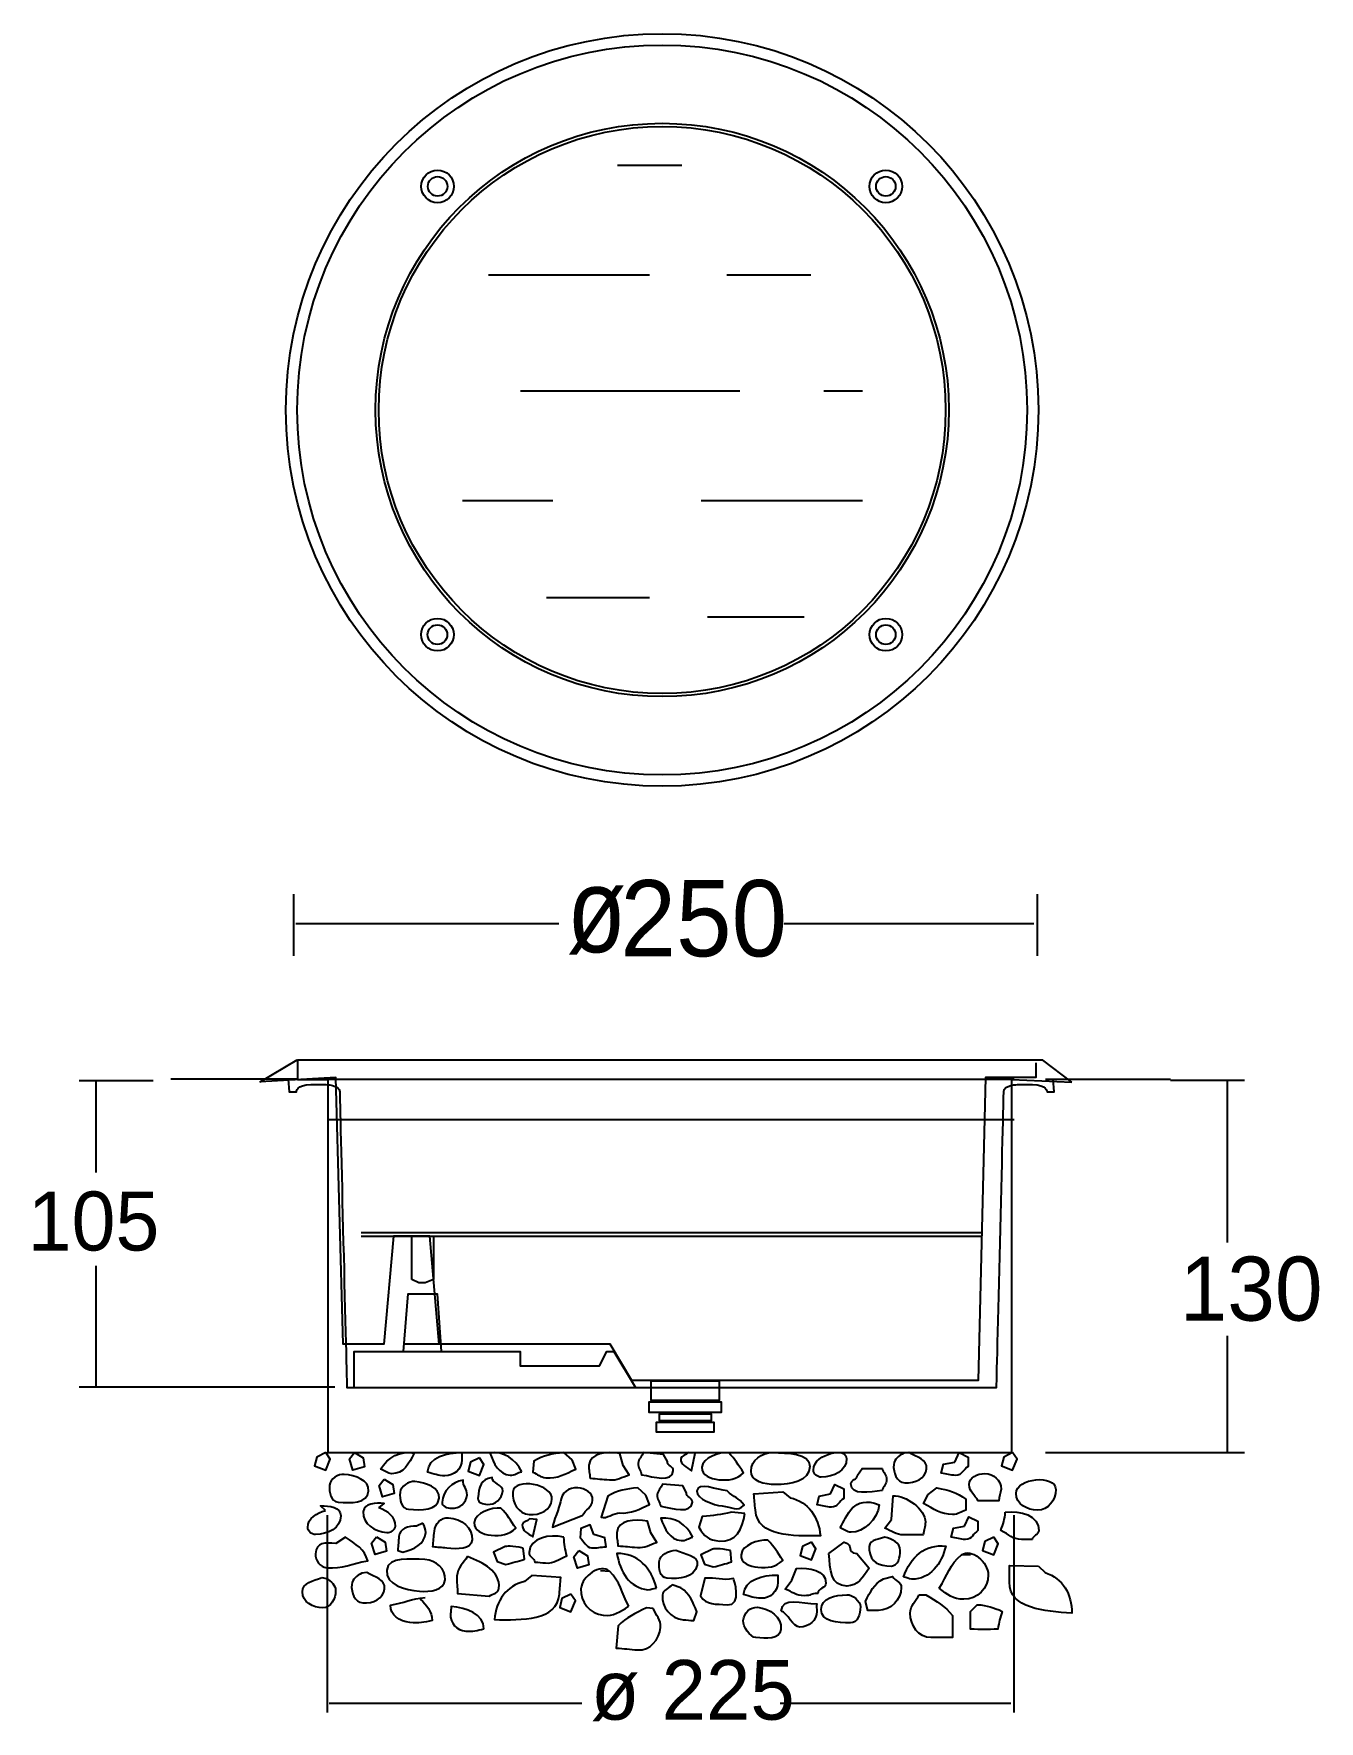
# Model space of a CAD drawing. Extents: x 32 to 186, y 79 to 281.
import ezdxf

# ---------------------------------------------------------------- set-up
doc = ezdxf.new("R2010")
doc.units = 0
doc.layers.add('LIVELLO_1', color=160, linetype='Continuous')
doc.styles.add('STD', font='txt')

# ---------------------------------------------------------------- blocks, each defined once
blk = doc.blocks.new('AI9-BLK2')
at = {"layer": 'LIVELLO_1', "color": 7}
for p, q in [((33.87, -0.44), (32.8, -0.44)), ((-10.36, -2.29), (-9.3, -2.38))]:
    blk.add_line(p, q, dxfattribs=at)
for points in [[(-43.22, 11.79), (-44.28, 11.26), (-44.55, 10.2), (-43.22, 9.67), (-42.68, 11)], [(-39.77, 11.79), (-38.75, 11.17), (-38.58, 10.09), (-39.96, 9.68), (-40.37, 11.04)], [(-24.83, 11.17), (-25.9, 10.63), (-26.17, 9.57), (-24.83, 9.04), (-24.3, 10.37)], [(38.91, 11.79), (37.84, 11.26), (37.57, 10.2), (38.91, 9.67), (39.44, 11)], [(-36.22, 8.61), (-35.21, 7.99), (-35.04, 6.91), (-36.41, 6.5), (-36.83, 7.86)], [(-37.13, 1.72), (-36.11, 1.1), (-35.94, 0.02), (-37.32, -0.4), (-37.73, 0.97)], [(-12.95, 0.07), (-11.93, -0.55), (-11.76, -1.63), (-13.13, -2.04), (-13.55, -0.68)], [(14.85, 1.09), (13.78, 0.56), (13.52, -0.51), (14.85, -1.04), (15.38, 0.29)], [(36.65, 1.69), (35.58, 1.16), (35.31, 0.09), (36.65, -0.44), (37.18, 0.89)], [(-13.9, -5.13), (-14.97, -5.66), (-15.24, -6.72), (-13.9, -7.25), (-13.37, -5.92)]]:
    blk.add_lwpolyline(points, close=True, dxfattribs=at)
for points, knots in [([(17.24, 11.71), (16.19, 11.4), (15.1, 10.82), (15.1, 9.7), (15.1, 9.23), (15.57, 8.85), (16.03, 8.85), (17.51, 8.85), (19.06, 9.62), (19.06, 11.09), (19.06, 12.13), (17.24, 11.71), (17.24, 11.71)], [0, 0, 0, 0, 1, 1, 1, 2, 2, 2, 3, 3, 3, 4, 4, 4, 4]), ([(-36.65, 9.79), (-36.18, 9.66), (-35.85, 9.26), (-35.31, 9.26), (-33.91, 9.26), (-33.25, 10.46), (-32.64, 11.72), (-34.31, 12.05), (-35.78, 11.25), (-36.65, 9.79)], [0, 0, 0, 0, 1, 1, 1, 2, 2, 2, 3, 3, 3, 3]), ([(-31.05, 9.47), (-30.28, 9.24), (-29.77, 9.01), (-28.96, 9.01), (-27.87, 9.01), (-26.94, 9.82), (-26.94, 10.9), (-26.94, 11.25), (-26.98, 11.45), (-26.94, 11.79), (-28.76, 11.79), (-30.9, 11.29), (-31.05, 9.47)], [0, 0, 0, 0, 1, 1, 1, 2, 2, 2, 3, 3, 3, 4, 4, 4, 4]), ([(-19.78, 9.5), (-20.26, 9.41), (-20.62, 9.04), (-21.16, 9.09), (-22.55, 9.21), (-23.11, 10.46), (-23.6, 11.77), (-21.91, 11.95), (-20.52, 11.03), (-19.78, 9.5)], [0, 0, 0, 0, 1, 1, 1, 2, 2, 2, 3, 3, 3, 3]), ([(-13.76, 10.91), (-13.76, 10.91), (-13.33, 9.8), (-13.33, 9.8), (-14.58, 9.24), (-15.5, 8.66), (-16.9, 8.78), (-17.56, 8.84), (-17.87, 9.2), (-18.45, 9.45), (-18.45, 9.45), (-18.33, 10.77), (-18.33, 10.77), (-17.2, 11.47), (-16.11, 11.64), (-14.76, 11.79), (-14.76, 11.79), (-13.76, 10.91), (-13.76, 10.91)], [0, 0, 0, 0, 1, 1, 1, 2, 2, 2, 3, 3, 3, 4, 4, 4, 5, 5, 5, 6, 6, 6, 6]), ([(-7.66, 10.25), (-7.66, 10.25), (-6.95, 9.12), (-6.95, 9.12), (-7.85, 8.87), (-8.35, 8.45), (-9.28, 8.53), (-10.21, 8.61), (-10.68, 8.65), (-11.61, 8.73), (-11.62, 9.33), (-11.8, 9.68), (-11.74, 10.28), (-11.61, 11.8), (-9.59, 11.95), (-8.07, 11.69), (-8.07, 11.69), (-7.66, 10.25), (-7.66, 10.25)], [0, 0, 0, 0, 1, 1, 1, 2, 2, 2, 3, 3, 3, 4, 4, 4, 5, 5, 5, 6, 6, 6, 6]), ([(-2.36, 10.74), (-2.41, 10.22), (-1.61, 10.14), (-1.66, 9.62), (-1.79, 8.16), (-4, 8.89), (-5.45, 9.15), (-5.54, 9.62), (-5.91, 9.99), (-5.86, 10.52), (-5.82, 11.04), (-5.39, 11.34), (-5.22, 11.79), (-5.22, 11.79), (-2.82, 11.58), (-2.82, 11.58), (-2.82, 11.58), (-2.36, 10.74), (-2.36, 10.74)], [0, 0, 0, 0, 1, 1, 1, 2, 2, 2, 3, 3, 3, 4, 4, 4, 5, 5, 5, 6, 6, 6, 6]), ([(0.1, 11.79), (0.1, 11.79), (0.96, 11.72), (0.96, 11.72), (0.96, 11.72), (0.51, 9.62), (0.51, 9.62), (-0.05, 10.07), (-0.83, 10.34), (-0.77, 11.07), (-0.74, 11.46), (-0.06, 11.47), (0.1, 11.79)], [0, 0, 0, 0, 1, 1, 1, 2, 2, 2, 3, 3, 3, 4, 4, 4, 4]), ([(4.96, 11.78), (5.75, 10.98), (6.12, 10.32), (6.74, 9.38), (5.89, 8.56), (4.98, 8.45), (3.78, 8.55), (2.81, 8.64), (1.68, 9.08), (1.77, 10.04), (1.87, 11.2), (3.8, 11.88), (4.96, 11.78)], [0, 0, 0, 0, 1, 1, 1, 2, 2, 2, 3, 3, 3, 4, 4, 4, 4]), ([(10.23, 11.79), (8.91, 11.79), (7.63, 10.9), (7.63, 9.59), (7.63, 8.32), (9.26, 7.97), (10.54, 7.97), (12.33, 7.97), (14.66, 8.35), (14.66, 10.13), (14.66, 11.83), (11.94, 11.68), (10.23, 11.79)], [0, 0, 0, 0, 1, 1, 1, 2, 2, 2, 3, 3, 3, 4, 4, 4, 4]), ([(26.49, 11.79), (27.46, 11.24), (28.72, 10.98), (28.62, 9.86), (28.52, 8.67), (27.22, 8.08), (26.02, 8.19), (25.05, 8.27), (24.61, 9.4), (24.69, 10.36), (24.75, 11.05), (25.32, 11.39), (25.9, 11.73), (25.9, 11.73), (26.49, 11.79), (26.49, 11.79)], [0, 0, 0, 0, 1, 1, 1, 2, 2, 2, 3, 3, 3, 4, 4, 4, 5, 5, 5, 5]), ([(31.98, 10.66), (31.98, 10.66), (30.64, 10.4), (30.64, 10.4), (30.64, 10.4), (30.38, 9.34), (30.38, 9.34), (31.05, 9.27), (31.45, 9.07), (32.11, 9.07), (32.85, 9.07), (33.05, 9.8), (33.58, 10.13), (33.58, 10.13), (33.58, 11.26), (33.58, 11.26), (33.58, 11.26), (32.51, 11.79), (32.51, 11.79), (32.51, 11.79), (31.98, 10.66), (31.98, 10.66)], [0, 0, 0, 0, 1, 1, 1, 2, 2, 2, 3, 3, 3, 4, 4, 4, 5, 5, 5, 6, 6, 6, 7, 7, 7, 7]), ([(-41.01, 9.19), (-39.65, 9.03), (-37.98, 8.53), (-38.1, 7.19), (-38.23, 5.69), (-40.22, 5.74), (-41.73, 5.88), (-42.61, 5.95), (-42.83, 7.02), (-42.76, 7.9), (-42.69, 8.59), (-41.7, 9.28), (-41.01, 9.19)], [0, 0, 0, 0, 1, 1, 1, 2, 2, 2, 3, 3, 3, 4, 4, 4, 4]), ([(-32.58, 8.32), (-31.23, 8.17), (-29.56, 7.68), (-29.67, 6.33), (-29.81, 4.83), (-31.79, 4.88), (-33.3, 5.01), (-34.19, 5.09), (-34.41, 6.16), (-34.33, 7.04), (-34.27, 7.74), (-33.27, 8.43), (-32.58, 8.32)], [0, 0, 0, 0, 1, 1, 1, 2, 2, 2, 3, 3, 3, 4, 4, 4, 4]), ([(-26.32, 6.75), (-26.41, 5.79), (-27.21, 5.04), (-28.18, 5.13), (-28.68, 5.17), (-29.33, 5.35), (-29.29, 5.85), (-29.16, 7.27), (-28.18, 8.23), (-26.79, 8.5), (-26.85, 7.81), (-26.26, 7.45), (-26.32, 6.75)], [0, 0, 0, 0, 1, 1, 1, 2, 2, 2, 3, 3, 3, 4, 4, 4, 4]), ([(-22.05, 7.22), (-22.14, 6.26), (-22.94, 5.52), (-23.91, 5.6), (-24.41, 5.64), (-25.06, 5.82), (-25.01, 6.32), (-24.89, 7.74), (-24.72, 8.57), (-23.33, 8.83), (-23.39, 8.14), (-21.99, 7.91), (-22.05, 7.22)], [0, 0, 0, 0, 1, 1, 1, 2, 2, 2, 3, 3, 3, 4, 4, 4, 4]), ([(-16.17, 6.17), (-16.28, 4.9), (-17.62, 4.28), (-18.89, 4.39), (-20.17, 4.51), (-20.96, 5.77), (-20.84, 7.05), (-20.68, 8.89), (-16, 8.02), (-16.17, 6.17)], [0, 0, 0, 0, 1, 1, 1, 2, 2, 2, 3, 3, 3, 3]), ([(4.77, 7.21), (5.56, 6.4), (6.19, 6.44), (6.81, 5.49), (5.96, 4.67), (5.37, 5.31), (4.17, 5.41), (3.2, 5.5), (1.07, 6.25), (1.16, 7.21), (1.26, 8.36), (3.61, 7.31), (4.77, 7.21)], [0, 0, 0, 0, 1, 1, 1, 2, 2, 2, 3, 3, 3, 4, 4, 4, 4]), ([(20.37, 9.1), (20.37, 8.57), (19.57, 8.57), (19.57, 8.04), (19.57, 6.58), (21.84, 7.11), (23.31, 7.25), (23.44, 7.71), (23.84, 8.04), (23.84, 8.57), (23.84, 9.1), (23.44, 9.44), (23.31, 9.9), (23.31, 9.9), (20.91, 9.9), (20.91, 9.9), (20.91, 9.9), (20.37, 9.1), (20.37, 9.1)], [0, 0, 0, 0, 1, 1, 1, 2, 2, 2, 3, 3, 3, 4, 4, 4, 5, 5, 5, 6, 6, 6, 6]), ([(33.71, 7.96), (33.71, 7.09), (34.38, 6.76), (34.78, 6.03), (34.78, 6.03), (37.25, 6.03), (37.25, 6.03), (37.25, 6.56), (37.52, 6.9), (37.52, 7.43), (37.52, 8.49), (36.65, 9.28), (35.58, 9.28), (34.71, 9.28), (33.71, 8.82), (33.71, 7.96)], [0, 0, 0, 0, 1, 1, 1, 2, 2, 2, 3, 3, 3, 4, 4, 4, 5, 5, 5, 5]), ([(39.32, 6.92), (39.32, 5.64), (40.61, 4.91), (41.89, 4.91), (43.17, 4.91), (44.06, 6.1), (44.06, 7.38), (44.06, 9.23), (39.32, 8.77), (39.32, 6.92)], [0, 0, 0, 0, 1, 1, 1, 2, 2, 2, 3, 3, 3, 3]), ([(-11.32, 6.1), (-11.4, 5.24), (-12.09, 4.97), (-12.56, 4.27), (-12.56, 4.27), (-16.12, 2.87), (-16.12, 2.87), (-16.08, 3.39), (-15.21, 5.37), (-15.16, 5.9), (-15.06, 6.96), (-14.13, 7.68), (-13.07, 7.58), (-12.2, 7.51), (-11.25, 6.96), (-11.32, 6.1)], [0, 0, 0, 0, 1, 1, 1, 2, 2, 2, 3, 3, 3, 4, 4, 4, 5, 5, 5, 5]), ([(-4.93, 6.71), (-4.93, 6.71), (-4.49, 5.6), (-4.49, 5.6), (-5.74, 5.04), (-6.66, 4.46), (-8.06, 4.58), (-8.73, 4.64), (-9.69, 3.81), (-10.27, 4.07), (-10.27, 4.07), (-9.49, 6.57), (-9.49, 6.57), (-8.36, 7.27), (-7.27, 7.44), (-5.92, 7.59), (-5.92, 7.59), (-4.93, 6.71), (-4.93, 6.71)], [0, 0, 0, 0, 1, 1, 1, 2, 2, 2, 3, 3, 3, 4, 4, 4, 5, 5, 5, 6, 6, 6, 6]), ([(-0.08, 6.98), (-0.13, 6.45), (0.67, 6.38), (0.62, 5.85), (0.49, 4.4), (-1.72, 5.12), (-3.17, 5.38), (-3.26, 5.86), (-3.63, 6.22), (-3.58, 6.75), (-3.54, 7.28), (-3.11, 7.58), (-2.94, 8.03), (-2.94, 8.03), (-0.54, 7.82), (-0.54, 7.82), (-0.54, 7.82), (-0.08, 6.98), (-0.08, 6.98)], [0, 0, 0, 0, 1, 1, 1, 2, 2, 2, 3, 3, 3, 4, 4, 4, 5, 5, 5, 6, 6, 6, 6]), ([(11.44, 7.11), (11.44, 7.11), (7.98, 6.88), (7.98, 6.88), (8.05, 6.09), (8.08, 5.69), (8.15, 4.9), (8.44, 1.65), (12.64, 1.82), (15.92, 1.84), (15.73, 4.09), (14.49, 5.91), (12.31, 6.39), (12.31, 6.39), (11.44, 7.11), (11.44, 7.11)], [0, 0, 0, 0, 1, 1, 1, 2, 2, 2, 3, 3, 3, 4, 4, 4, 5, 5, 5, 5]), ([(17.12, 6.85), (17.12, 6.85), (15.79, 6.59), (15.79, 6.59), (15.79, 6.59), (15.52, 5.53), (15.52, 5.53), (16.19, 5.46), (16.59, 5.26), (17.26, 5.26), (17.99, 5.26), (18.19, 5.99), (18.72, 6.32), (18.72, 6.32), (18.72, 7.45), (18.72, 7.45), (18.72, 7.45), (17.66, 7.98), (17.66, 7.98), (17.66, 7.98), (17.12, 6.85), (17.12, 6.85)], [0, 0, 0, 0, 1, 1, 1, 2, 2, 2, 3, 3, 3, 4, 4, 4, 5, 5, 5, 6, 6, 6, 7, 7, 7, 7]), ([(18.27, 2.79), (18.74, 2.66), (19.07, 2.26), (19.61, 2.26), (21.01, 2.26), (22.81, 3.76), (22.96, 5.56), (19.82, 6.76), (19.14, 4.25), (18.27, 2.79)], [0, 0, 0, 0, 1, 1, 1, 2, 2, 2, 3, 3, 3, 3]), ([(24.41, 3.81), (24.41, 3.81), (23.61, 2.75), (23.61, 2.75), (24.48, 2.42), (24.95, 1.95), (25.88, 1.95), (25.88, 1.95), (28.22, 1.95), (28.22, 1.95), (28.28, 2.55), (28.48, 2.88), (28.48, 3.48), (28.48, 5), (26.15, 6.74), (24.61, 6.61), (24.61, 6.61), (24.41, 3.81), (24.41, 3.81)], [0, 0, 0, 0, 1, 1, 1, 2, 2, 2, 3, 3, 3, 4, 4, 4, 5, 5, 5, 6, 6, 6, 6]), ([(28.8, 6.77), (28.8, 6.77), (28.26, 5.71), (28.26, 5.71), (29.46, 5.05), (30.33, 4.39), (31.73, 4.39), (32.4, 4.39), (32.73, 4.72), (33.33, 4.92), (33.33, 4.92), (33.33, 6.24), (33.33, 6.24), (32.27, 7.04), (31.2, 7.31), (29.86, 7.57), (29.86, 7.57), (28.8, 6.77), (28.8, 6.77)], [0, 0, 0, 0, 1, 1, 1, 2, 2, 2, 3, 3, 3, 4, 4, 4, 5, 5, 5, 6, 6, 6, 6]), ([(-43.24, 4.86), (-44.28, 4.55), (-45.37, 3.97), (-45.37, 2.85), (-45.37, 2.39), (-44.91, 2), (-44.44, 2), (-42.96, 2), (-41.41, 2.78), (-41.41, 4.24), (-41.41, 5.29), (-42.77, 5.44), (-43.82, 5.44), (-43.82, 5.44), (-43.24, 4.86), (-43.24, 4.86)], [0, 0, 0, 0, 1, 1, 1, 2, 2, 2, 3, 3, 3, 4, 4, 4, 5, 5, 5, 5]), ([(-36.85, 5.18), (-35.83, 4.79), (-34.8, 4.11), (-34.89, 3), (-34.93, 2.54), (-35.43, 2.19), (-35.9, 2.23), (-37.37, 2.36), (-38.85, 3.26), (-38.72, 4.73), (-38.63, 5.76), (-37.26, 5.8), (-36.21, 5.71), (-36.21, 5.71), (-36.85, 5.18), (-36.85, 5.18)], [0, 0, 0, 0, 1, 1, 1, 2, 2, 2, 3, 3, 3, 4, 4, 4, 5, 5, 5, 5]), ([(-28.53, 4), (-29.42, 4.08), (-30.15, 3.29), (-30.23, 2.4), (-30.29, 1.67), (-30.33, 1.24), (-30.4, 0.51), (-29.74, 0.46), (-29.39, 0.43), (-28.73, 0.37), (-27.49, 0.26), (-25.83, 0.12), (-25.72, 1.35), (-25.59, 2.85), (-27.02, 3.87), (-28.53, 4)], [0, 0, 0, 0, 1, 1, 1, 2, 2, 2, 3, 3, 3, 4, 4, 4, 5, 5, 5, 5]), ([(-22.27, 5.16), (-21.48, 4.35), (-21.11, 3.7), (-20.49, 2.75), (-21.34, 1.93), (-22.25, 1.82), (-23.45, 1.92), (-24.42, 2.01), (-25.55, 2.46), (-25.46, 3.42), (-25.36, 4.57), (-23.43, 5.26), (-22.27, 5.16)], [0, 0, 0, 0, 1, 1, 1, 2, 2, 2, 3, 3, 3, 4, 4, 4, 4]), ([(0.66, 1.68), (0.18, 1.59), (-0.19, 1.22), (-0.72, 1.27), (-2.11, 1.39), (-2.67, 2.64), (-3.16, 3.95), (-1.47, 4.13), (-0.08, 3.21), (0.66, 1.68)], [0, 0, 0, 0, 1, 1, 1, 2, 2, 2, 3, 3, 3, 3]), ([(6.91, 4.52), (6.6, 2.61), (5.8, 1.05), (3.87, 1.21), (2.54, 1.33), (2.04, 1.74), (1.4, 2.87), (1.4, 2.87), (1.79, 4.17), (1.79, 4.17), (3.2, 4.24), (3.95, 4.38), (5.31, 4.66), (5.31, 4.66), (6.91, 4.52), (6.91, 4.52)], [0, 0, 0, 0, 1, 1, 1, 2, 2, 2, 3, 3, 3, 4, 4, 4, 5, 5, 5, 5]), ([(33.15, 3), (33.15, 3), (31.82, 2.74), (31.82, 2.74), (31.82, 2.74), (31.55, 1.68), (31.55, 1.68), (32.22, 1.61), (32.62, 1.41), (33.29, 1.41), (34.02, 1.41), (34.22, 2.14), (34.76, 2.47), (34.76, 2.47), (34.76, 3.6), (34.76, 3.6), (34.76, 3.6), (33.69, 4.13), (33.69, 4.13), (33.69, 4.13), (33.15, 3), (33.15, 3)], [0, 0, 0, 0, 1, 1, 1, 2, 2, 2, 3, 3, 3, 4, 4, 4, 5, 5, 5, 6, 6, 6, 7, 7, 7, 7]), ([(38.03, 4.65), (37.97, 3.79), (37.77, 3.26), (37.5, 2.47), (38.5, 2), (38.9, 1.4), (39.97, 1.4), (39.97, 1.4), (41.24, 1.4), (41.24, 1.4), (41.3, 1.87), (42.04, 1.93), (42.04, 2.47), (42.04, 4.26), (39.84, 4.92), (38.03, 4.65)], [0, 0, 0, 0, 1, 1, 1, 2, 2, 2, 3, 3, 3, 4, 4, 4, 5, 5, 5, 5]), ([(-31.59, 3.37), (-31.43, 2.93), (-31.22, 2.68), (-31.26, 2.22), (-31.38, 0.83), (-32.64, 0.25), (-34, -0.1), (-34, -0.1), (-34.6, 0.1), (-34.6, 0.1), (-34.55, 0.76), (-34.51, 1.11), (-34.46, 1.76), (-34.37, 2.72), (-33.33, 3.02), (-32.36, 3.01), (-32.36, 3.01), (-31.59, 3.37), (-31.59, 3.37)], [0, 0, 0, 0, 1, 1, 1, 2, 2, 2, 3, 3, 3, 4, 4, 4, 5, 5, 5, 6, 6, 6, 6]), ([(-18.85, 3.87), (-18.85, 3.87), (-17.99, 3.8), (-17.99, 3.8), (-17.99, 3.8), (-18.44, 1.71), (-18.44, 1.71), (-19, 2.15), (-19.78, 2.42), (-19.72, 3.15), (-19.68, 3.55), (-19.01, 3.55), (-18.85, 3.87)], [0, 0, 0, 0, 1, 1, 1, 2, 2, 2, 3, 3, 3, 4, 4, 4, 4]), ([(-14.73, 1.67), (-14.74, 0.8), (-14.58, 0.25), (-14.39, -0.56), (-15.42, -0.94), (-15.88, -1.5), (-16.94, -1.4), (-17.4, -1.37), (-17.74, -1.34), (-18.2, -1.3), (-18.23, -0.83), (-18.95, -0.7), (-18.91, -0.17), (-18.75, 1.62), (-16.5, 2.09), (-14.73, 1.67)], [0, 0, 0, 0, 1, 1, 1, 2, 2, 2, 3, 3, 3, 4, 4, 4, 5, 5, 5, 5]), ([(-11.16, 1.98), (-11.16, 1.98), (-9.85, 1.6), (-9.85, 1.6), (-9.85, 1.6), (-9.68, 0.52), (-9.68, 0.52), (-10.35, 0.51), (-10.77, 0.35), (-11.43, 0.41), (-12.16, 0.47), (-12.3, 1.21), (-12.8, 1.59), (-12.8, 1.59), (-12.7, 2.72), (-12.7, 2.72), (-12.7, 2.72), (-11.59, 3.15), (-11.59, 3.15), (-11.59, 3.15), (-11.16, 1.98), (-11.16, 1.98)], [0, 0, 0, 0, 1, 1, 1, 2, 2, 2, 3, 3, 3, 4, 4, 4, 5, 5, 5, 6, 6, 6, 7, 7, 7, 7]), ([(-4.34, 2.18), (-4.34, 2.18), (-3.63, 1.05), (-3.63, 1.05), (-4.53, 0.79), (-5.03, 0.37), (-5.96, 0.45), (-6.89, 0.53), (-7.36, 0.57), (-8.29, 0.65), (-8.3, 1.26), (-8.47, 1.6), (-8.42, 2.2), (-8.29, 3.72), (-6.27, 3.88), (-4.75, 3.61), (-4.75, 3.61), (-4.34, 2.18), (-4.34, 2.18)], [0, 0, 0, 0, 1, 1, 1, 2, 2, 2, 3, 3, 3, 4, 4, 4, 5, 5, 5, 6, 6, 6, 6]), ([(-40.86, 1.68), (-39.57, 0.79), (-38.6, 0.28), (-38.19, -1.15), (-40.16, -1.45), (-41.16, -2.13), (-43.09, -1.97), (-43.9, -1.9), (-44.5, -1.11), (-44.43, -0.3), (-44.31, 1.08), (-43.38, 1.04), (-41.99, 0.92), (-41.99, 0.92), (-40.86, 1.68), (-40.86, 1.68)], [0, 0, 0, 0, 1, 1, 1, 2, 2, 2, 3, 3, 3, 4, 4, 4, 5, 5, 5, 5]), ([(-19.62, 0.38), (-19.62, 0.38), (-19.47, -0.96), (-19.47, -0.96), (-20.3, -1.22), (-20.84, -1.37), (-21.67, -1.57), (-21.67, -1.57), (-22.71, -1.21), (-22.71, -1.21), (-22.71, -1.21), (-23.15, -0.11), (-23.15, -0.11), (-23.15, -0.11), (-21.75, 0.57), (-21.75, 0.57), (-21.75, 0.57), (-20.87, 0.69), (-19.62, 0.38)], [0, 0, 0, 0, 1, 1, 1, 2, 2, 2, 3, 3, 3, 4, 4, 4, 5, 5, 5, 6, 6, 6, 6]), ([(-1.34, 0.14), (-2.22, 0.02), (-3.26, -0.36), (-3.34, -1.28), (-3.41, -2.08), (-3.24, -3.16), (-2.44, -3.23), (-0.91, -3.36), (0.85, -3.18), (1.18, -1.68), (1.42, -0.5), (-0.31, -0.35), (-1.34, 0.14)], [0, 0, 0, 0, 1, 1, 1, 2, 2, 2, 3, 3, 3, 4, 4, 4, 4]), ([(5.16, 0.07), (5.16, 0.07), (5.31, -1.27), (5.31, -1.27), (4.48, -1.53), (3.93, -1.69), (3.11, -1.88), (3.11, -1.88), (2.07, -1.53), (2.07, -1.53), (2.07, -1.53), (1.63, -0.42), (1.63, -0.42), (1.63, -0.42), (3.03, 0.26), (3.03, 0.26), (3.03, 0.26), (3.91, 0.38), (5.16, 0.07)], [0, 0, 0, 0, 1, 1, 1, 2, 2, 2, 3, 3, 3, 4, 4, 4, 5, 5, 5, 6, 6, 6, 6]), ([(9.64, 1.32), (10.43, 0.51), (10.8, -0.14), (11.42, -1.09), (10.57, -1.91), (9.66, -2.02), (8.46, -1.92), (7.49, -1.83), (6.36, -1.39), (6.45, -0.42), (6.55, 0.73), (8.48, 1.42), (9.64, 1.32)], [0, 0, 0, 0, 1, 1, 1, 2, 2, 2, 3, 3, 3, 4, 4, 4, 4]), ([(16.95, -0.28), (17.09, -2.21), (17.14, -4.16), (19.07, -4.16), (20.41, -4.16), (21.01, -3.1), (21.74, -2.03), (21.74, -2.03), (20.27, -0.28), (20.27, -0.28), (18.87, -0.08), (20.1, 0.67), (18.76, 1.07), (18.76, 1.07), (16.95, -0.28), (16.95, -0.28)], [0, 0, 0, 0, 1, 1, 1, 2, 2, 2, 3, 3, 3, 4, 4, 4, 5, 5, 5, 5]), ([(23.61, 1.69), (24.48, 1.49), (25.48, 1.02), (25.48, 0.09), (25.48, -0.7), (25.21, -1.77), (24.41, -1.77), (22.88, -1.77), (21.95, -1.36), (21.75, 0.17), (21.62, 1.36), (22.54, 1.29), (23.61, 1.69)], [0, 0, 0, 0, 1, 1, 1, 2, 2, 2, 3, 3, 3, 4, 4, 4, 4]), ([(25.86, -3.1), (26.26, -3.1), (26.46, -3.36), (26.86, -3.36), (29.06, -3.36), (30.4, -1.5), (30.93, 0.62), (28.46, 0.89), (26.66, -0.7), (25.86, -3.1)], [0, 0, 0, 0, 1, 1, 1, 2, 2, 2, 3, 3, 3, 3]), ([(30.13, -4.42), (31.13, -5.22), (31.8, -5.75), (33.07, -5.75), (34.67, -5.75), (36, -4.42), (36, -2.83), (36, -1.3), (33.94, 0.43), (32.8, -0.44), (31.4, -1.57), (31.13, -2.89), (30.13, -4.42)], [0, 0, 0, 0, 1, 1, 1, 2, 2, 2, 3, 3, 3, 4, 4, 4, 4]), ([(-31.35, -0.99), (-30.03, -1.11), (-28.83, -2.1), (-28.95, -3.41), (-29.06, -4.68), (-30.71, -4.89), (-31.99, -4.78), (-33.77, -4.62), (-36.06, -4.03), (-35.91, -2.26), (-35.75, -0.57), (-33.06, -0.96), (-31.35, -0.99)], [0, 0, 0, 0, 1, 1, 1, 2, 2, 2, 3, 3, 3, 4, 4, 4, 4]), ([(-26.25, -0.64), (-24.38, -1.4), (-22.32, -2.38), (-22.5, -4.43), (-22.55, -5.02), (-23.22, -5.03), (-23.66, -5.39), (-23.66, -5.39), (-27.45, -5.07), (-27.45, -5.07), (-27.44, -4.27), (-27.6, -3.78), (-27.53, -2.99), (-27.44, -1.93), (-26.79, -1.46), (-26.25, -0.64)], [0, 0, 0, 0, 1, 1, 1, 2, 2, 2, 3, 3, 3, 4, 4, 4, 5, 5, 5, 5]), ([(-6.99, -6.58), (-8.06, -7.29), (-8.77, -7.76), (-10.03, -7.65), (-11.62, -7.51), (-12.84, -6.07), (-12.7, -4.48), (-12.56, -2.96), (-10.35, -1.42), (-9.3, -2.38), (-8, -3.62), (-7.85, -4.97), (-6.99, -6.58)], [0, 0, 0, 0, 1, 1, 1, 2, 2, 2, 3, 3, 3, 4, 4, 4, 4]), ([(-3.67, -4.43), (-4.07, -4.39), (-4.29, -4.64), (-4.69, -4.6), (-6.89, -4.41), (-8.05, -2.45), (-8.4, -0.28), (-5.92, -0.23), (-4.26, -1.98), (-3.67, -4.43)], [0, 0, 0, 0, 1, 1, 1, 2, 2, 2, 3, 3, 3, 3]), ([(12.52, -3.46), (12.52, -3.46), (11.71, -4.53), (11.71, -4.53), (12.58, -4.86), (13.05, -5.32), (13.98, -5.32), (14.92, -5.32), (14.66, -5.05), (15.6, -5.05), (15.66, -4.46), (16.59, -4.39), (16.59, -3.8), (16.59, -2.27), (14.58, -1.93), (13.05, -2.07), (13.05, -2.07), (12.52, -3.46), (12.52, -3.46)], [0, 0, 0, 0, 1, 1, 1, 2, 2, 2, 3, 3, 3, 4, 4, 4, 5, 5, 5, 6, 6, 6, 6]), ([(41.99, -1.77), (41.99, -1.77), (38.52, -1.7), (38.52, -1.7), (38.52, -1.7), (38.52, -3.69), (38.52, -3.69), (38.52, -6.94), (42.72, -7.14), (45.99, -7.41), (45.99, -5.15), (44.92, -3.23), (42.79, -2.56), (42.79, -2.56), (41.99, -1.77), (41.99, -1.77)], [0, 0, 0, 0, 1, 1, 1, 2, 2, 2, 3, 3, 3, 4, 4, 4, 5, 5, 5, 5]), ([(-43.7, -3.13), (-44.71, -3.59), (-45.99, -3.75), (-45.99, -4.87), (-45.99, -6.07), (-44.75, -6.76), (-43.55, -6.76), (-42.58, -6.76), (-42.03, -5.68), (-42.03, -4.72), (-42.03, -4.02), (-42.58, -3.64), (-43.12, -3.25), (-43.12, -3.25), (-43.7, -3.13), (-43.7, -3.13)], [0, 0, 0, 0, 1, 1, 1, 2, 2, 2, 3, 3, 3, 4, 4, 4, 5, 5, 5, 5]), ([(-38.31, -2.56), (-37.34, -3.11), (-36.08, -3.37), (-36.18, -4.49), (-36.28, -5.68), (-37.58, -6.27), (-38.78, -6.17), (-39.75, -6.08), (-40.19, -4.95), (-40.11, -3.99), (-40.05, -3.3), (-39.47, -2.96), (-38.9, -2.62), (-38.9, -2.62), (-38.31, -2.56), (-38.31, -2.56)], [0, 0, 0, 0, 1, 1, 1, 2, 2, 2, 3, 3, 3, 4, 4, 4, 5, 5, 5, 5]), ([(-18.57, -2.91), (-18.57, -2.91), (-15.11, -3.14), (-15.11, -3.14), (-15.17, -3.93), (-15.21, -4.33), (-15.28, -5.12), (-15.56, -8.36), (-19.77, -8.2), (-23.05, -8.18), (-22.85, -5.93), (-21.62, -4.11), (-19.44, -3.63), (-19.44, -3.63), (-18.57, -2.91), (-18.57, -2.91)], [0, 0, 0, 0, 1, 1, 1, 2, 2, 2, 3, 3, 3, 4, 4, 4, 5, 5, 5, 5]), ([(-0.75, -4.37), (0.32, -5.13), (0.71, -6.02), (1.14, -7.26), (1.14, -7.26), (0.78, -8.3), (0.78, -8.3), (0.32, -8.26), (-0.02, -8.23), (-0.48, -8.19), (-1.94, -8.06), (-3.1, -6.69), (-2.97, -5.24), (-2.91, -4.58), (-2.23, -4.5), (-1.79, -4.01), (-1.79, -4.01), (-0.75, -4.37), (-0.75, -4.37)], [0, 0, 0, 0, 1, 1, 1, 2, 2, 2, 3, 3, 3, 4, 4, 4, 5, 5, 5, 6, 6, 6, 6]), ([(4.77, -6.4), (3.44, -6.29), (2.25, -6.48), (1.61, -5.35), (1.61, -5.35), (2.09, -3.22), (2.09, -3.22), (3.51, -3.14), (4.16, -3.54), (5.53, -3.26), (5.53, -3.26), (6.7, -6.57), (4.77, -6.4)], [0, 0, 0, 0, 1, 1, 1, 2, 2, 2, 3, 3, 3, 4, 4, 4, 4]), ([(6.73, -5.17), (7.51, -5.4), (8.02, -5.63), (8.83, -5.63), (9.92, -5.63), (10.85, -4.82), (10.85, -3.74), (10.85, -3.39), (10.81, -3.2), (10.85, -2.85), (9.03, -2.85), (6.89, -3.35), (6.73, -5.17)], [0, 0, 0, 0, 1, 1, 1, 2, 2, 2, 3, 3, 3, 4, 4, 4, 4]), ([(23.46, -3.29), (22.33, -3.95), (21.86, -4.82), (21.33, -6.01), (21.33, -6.01), (21.59, -7.07), (21.59, -7.07), (21.59, -7.07), (22.86, -7.07), (22.86, -7.07), (24.33, -7.07), (25.6, -5.81), (25.6, -4.35), (25.6, -3.69), (24.93, -3.56), (24.53, -3.02), (24.53, -3.02), (23.46, -3.29), (23.46, -3.29)], [0, 0, 0, 0, 1, 1, 1, 2, 2, 2, 3, 3, 3, 4, 4, 4, 5, 5, 5, 6, 6, 6, 6]), ([(-31.92, -5.75), (-31.09, -6.48), (-30.56, -7.15), (-30.47, -8.28), (-31.46, -8.5), (-32.09, -8.61), (-33.14, -8.52), (-34.34, -8.41), (-35.52, -7.65), (-35.49, -6.45), (-33.83, -6.17), (-33.01, -5.7), (-31.32, -5.53)], [0, 0, 0, 0, 1, 1, 1, 2, 2, 2, 3, 3, 3, 4, 4, 4, 4]), ([(11.23, -7.15), (12, -7.38), (12.65, -9.08), (13.47, -9.08), (14.55, -9.08), (15.49, -8.27), (15.49, -7.19), (15.49, -6.84), (15.45, -6.65), (15.49, -6.3), (13.66, -6.3), (11.38, -5.34), (11.23, -7.15)], [0, 0, 0, 0, 1, 1, 1, 2, 2, 2, 3, 3, 3, 4, 4, 4, 4]), ([(19.08, -5.21), (17.72, -5.25), (16.01, -5.6), (16.01, -6.95), (16.01, -8.46), (17.99, -8.57), (19.51, -8.57), (20.4, -8.57), (20.71, -7.53), (20.71, -6.64), (20.71, -5.95), (19.78, -5.17), (19.08, -5.21)], [0, 0, 0, 0, 1, 1, 1, 2, 2, 2, 3, 3, 3, 4, 4, 4, 4]), ([(27.73, -5.22), (27.33, -6.01), (26.66, -6.48), (26.66, -7.41), (26.66, -8.87), (27.66, -10.33), (29.13, -10.33), (29.13, -10.33), (31.73, -10.33), (31.73, -10.33), (31.73, -10.33), (31.73, -7.67), (31.73, -7.67), (30.8, -6.55), (29.86, -6.01), (28.53, -5.22), (28.53, -5.22), (27.73, -5.22), (27.73, -5.22)], [0, 0, 0, 0, 1, 1, 1, 2, 2, 2, 3, 3, 3, 4, 4, 4, 5, 5, 5, 6, 6, 6, 6]), ([(-24.32, -9.28), (-25.11, -9.45), (-25.63, -9.63), (-26.45, -9.56), (-27.53, -9.47), (-28.39, -8.58), (-28.29, -7.5), (-28.26, -7.16), (-28.21, -6.97), (-28.22, -6.62), (-26.4, -6.77), (-24.31, -7.46), (-24.32, -9.28)], [0, 0, 0, 0, 1, 1, 1, 2, 2, 2, 3, 3, 3, 4, 4, 4, 4]), ([(-4.06, -6.83), (-3.73, -7.66), (-3.11, -8.18), (-3.19, -9.1), (-3.32, -10.56), (-4.44, -11.93), (-5.91, -11.8), (-6.9, -11.72), (-7.5, -11.66), (-8.5, -11.57), (-8.5, -11.57), (-8.27, -8.93), (-8.27, -8.93), (-7.24, -7.89), (-6.26, -7.44), (-4.86, -6.76), (-4.86, -6.76), (-4.06, -6.83), (-4.06, -6.83)], [0, 0, 0, 0, 1, 1, 1, 2, 2, 2, 3, 3, 3, 4, 4, 4, 5, 5, 5, 6, 6, 6, 6]), ([(8.4, -6.7), (7.51, -6.62), (6.78, -7.41), (6.7, -8.3), (6.63, -9.03), (7.54, -10.27), (8.19, -10.33), (9.43, -10.44), (11.1, -10.58), (11.2, -9.35), (11.34, -7.85), (9.91, -6.83), (8.4, -6.7)], [0, 0, 0, 0, 1, 1, 1, 2, 2, 2, 3, 3, 3, 4, 4, 4, 4]), ([(33.87, -7.19), (33.87, -7.19), (33.87, -9.31), (33.87, -9.31), (35.14, -9.38), (35.87, -9.38), (37.14, -9.31), (37.27, -8.45), (37.4, -7.99), (37.67, -7.19), (36.6, -6.72), (35.87, -6.46), (34.67, -6.39), (34.67, -6.39), (33.87, -7.19), (33.87, -7.19)], [0, 0, 0, 0, 1, 1, 1, 2, 2, 2, 3, 3, 3, 4, 4, 4, 5, 5, 5, 5])]:
    blk.add_open_spline(points, degree=3, knots=knots, dxfattribs=at)
blk = doc.blocks.new('AI9-BLK1')
at = {"layer": 'LIVELLO_1', "color": 7}
for p, q in [((-6.29, 86.06), (1.42, 86.06)), ((-21.7, 72.95), (-2.44, 72.95)), ((6.81, 72.95), (16.84, 72.95)), ((-17.85, 59.08), (8.36, 59.08)), ((18.38, 59.08), (23, 59.08)), ((-24.79, 45.98), (-14, 45.98)), ((3.73, 45.98), (23, 45.98)), ((-14.77, 34.41), (-2.44, 34.41)), ((4.5, 32.1), (16.06, 32.1)), ((-44.96, -8.45), (-44.96, -1.09)), ((43.94, -8.45), (43.94, -1.09)), ((-44.71, -4.58), (-13.27, -4.58)), ((13.63, -4.58), (43.5, -4.58)), ((-70.62, -23.36), (-61.78, -23.36)), ((-68.58, -34.35), (-68.58, -23.36)), ((-59.66, -23.13), (-44.62, -23.13)), ((-40.99, -23.2), (41.17, -23.2)), ((44.9, -23.2), (59.84, -23.2)), ((68.68, -23.35), (59.84, -23.35)), ((66.64, -42.7), (66.64, -23.29)), ((-40.99, -28.01), (41.17, -28.01)), ((-36.9, -41.51), (37.31, -41.51)), ((-36.9, -41.95), (37.31, -41.95)), ((-68.58, -59.96), (-68.58, -45.52)), ((66.64, -67.87), (66.64, -53.88)), ((-33.44, -55.75), (-25.68, -55.75)), ((-27.4, -54.88), (-31.72, -54.88)), ((-70.62, -59.96), (-40.07, -59.96)), ((-38.62, -60.06), (-2.38, -60.06)), ((68.68, -67.87), (44.9, -67.87)), ((-40.96, -98.91), (-40.96, -75.3)), ((41.17, -98.91), (41.17, -75.3)), ((-40.76, -97.79), (-10.55, -97.79)), ((13.16, -97.79), (40.76, -97.79))]:
    blk.add_line(p, q, dxfattribs=at)
blk.add_lwpolyline([(43.76, -21.25), (43.76, -22.97), (37.72, -22.97), (36.86, -59.2), (-4.56, -59.2), (-7.15, -54.88), (-27.6, -54.88), (-28.72, -41.95), (-33.04, -41.95), (-34.22, -54.88), (-39.08, -54.88), (-39.94, -22.97), (-49.01, -23.51), (-44.58, -20.89)], dxfattribs=at)
for points in [[(48.05, -23.55), (44.59, -20.93), (-44.51, -20.93), (-44.51, -23.22), (-40.9, -23.22), (-40.9, -67.83), (40.87, -67.83), (40.87, -23.22)], [(-30.86, -47.12), (-30.86, -41.95), (-28.27, -41.95), (-28.27, -47.12), (-29.25, -47.55), (-30.01, -47.55)], [(5.9, -59.23), (5.9, -61.61), (-2.26, -61.61), (-2.26, -59.23)], [(5.9, -61.61), (-2.26, -61.61), (-2.26, -59.24), (5.9, -59.24)], [(6.13, -63.05), (-2.49, -63.05), (-2.49, -61.75), (6.13, -61.75)], [(6.13, -61.75), (6.13, -63.05), (-2.49, -63.05), (-2.49, -61.75)], [(5.23, -65.4), (-1.59, -65.4), (-1.59, -64.18), (5.23, -64.18)], [(5.23, -64.18), (5.23, -65.4), (-1.59, -65.4), (-1.59, -64.18)], [(4.91, -64.04), (-1.27, -64.04), (-1.27, -63.19), (4.91, -63.19)], [(4.91, -63.19), (4.91, -64.04), (-1.27, -64.04), (-1.27, -63.19)]]:
    blk.add_lwpolyline(points, close=True, dxfattribs=at)
for centre, radius in [((-0.93, 56.81), 44.98), ((-0.93, 56.81), 43.63), ((-0.93, 56.81), 34.27), ((-0.93, 56.81), 33.89), ((-27.78, 83.54), 1.95), ((25.81, 83.54), 1.95), ((-27.78, 83.54), 1.17), ((25.81, 83.54), 1.17), ((-27.8, 29.95), 1.95), ((-27.8, 29.95), 1.17), ((25.82, 29.95), 1.95), ((25.81, 29.95), 1.17)]:
    blk.add_circle(centre, radius, dxfattribs=at)
blk.add_open_spline([(-45.64, -23.18), (-45.64, -23.18), (-45.52, -24.7), (-45.52, -24.7), (-45.52, -24.7), (-44.66, -24.7), (-44.66, -24.7), (-44.66, -24.7), (-44.66, -23.84), (-42.94, -23.84), (-42.94, -23.84), (-41.21, -23.84), (-41.21, -23.84), (-41.21, -23.84), (-39.48, -23.84), (-39.48, -24.7), (-39.48, -25.56), (-38.62, -60.06), (-38.62, -60.06), (-38.62, -60.06), (-37.76, -60.06), (-37.76, -60.06), (-37.76, -60.06), (-37.76, -55.75), (-37.76, -55.75), (-37.76, -55.75), (-31.84, -55.75), (-31.84, -55.75), (-31.84, -55.75), (-31.29, -48.85), (-31.29, -48.85), (-31.29, -48.85), (-27.84, -48.85), (-27.84, -48.85), (-27.84, -48.85), (-27.35, -55.75), (-27.35, -55.75), (-27.35, -55.75), (-17.91, -55.75), (-17.91, -55.75), (-17.91, -55.75), (-17.91, -57.47), (-17.91, -57.47), (-17.91, -57.47), (-8.42, -57.47), (-8.42, -57.47), (-8.42, -57.47), (-7.56, -55.75), (-7.56, -55.75), (-7.56, -55.75), (-6.7, -55.75), (-6.7, -55.75), (-6.7, -55.75), (-4.11, -60.06), (-4.11, -60.06), (-4.11, -60.06), (39.04, -60.06), (39.04, -60.06), (39.04, -60.06), (39.9, -25.56), (39.9, -24.7), (39.9, -23.84), (41.63, -23.84), (41.63, -23.84), (41.63, -23.84), (43.35, -23.84), (43.35, -23.84), (45.08, -23.84), (45.08, -24.7), (45.08, -24.7), (45.08, -24.7), (45.94, -24.7), (45.94, -24.7), (45.94, -24.7), (45.82, -23.18), (45.82, -23.18)], degree=3, knots=[0, 0, 0, 0, 1, 1, 1, 2, 2, 2, 3, 3, 3, 4, 4, 4, 5, 5, 5, 6, 6, 6, 7, 7, 7, 8, 8, 8, 9, 9, 9, 10, 10, 10, 11, 11, 11, 12, 12, 12, 13, 13, 13, 14, 14, 14, 15, 15, 15, 16, 16, 16, 17, 17, 17, 18, 18, 18, 19, 19, 19, 20, 20, 20, 21, 21, 21, 22, 22, 22, 23, 23, 23, 24, 24, 24, 25, 25, 25, 25], dxfattribs=at)
blk.add_blockref('AI9-BLK2', (2.06, -79.62), dxfattribs=at)
at = {"layer": 'LIVELLO_1', "color": 7, "attachment_point": 1, "style": 'STD'}
for s, insert, char_height in [('\\fMyriad Roman|b0|i0;\\H9.1160;\\W0.98;\\C7;250', (-5.92, 0.61), 9.116), ('\\fArial Narrow|b0|i0;\\H10.0947;\\C7;ø', (-12.32, 2.08), 10.0947), ('\\fMyriad Roman|b0|i0;\\H7.0513;\\C7;105', (-76.78, -36.62), 7.0513), ('\\fMyriad Roman|b0|i0;\\H7.6571;\\C7;130', (60.94, -44.4), 7.6571), ('\\fMyriad Roman|b0|i0;\\H7.1267;\\C7;ø 225', (-9.46, -92.63), 7.1267)]:
    blk.add_mtext(s, dxfattribs=dict(at, insert=insert, char_height=char_height))

msp = doc.modelspace()

# ---------------------------------------------------------------- block references
at = {"layer": 'LIVELLO_1', "color": 7}
msp.add_blockref('AI9-BLK1', (107.952498, 178.758339), dxfattribs=at)

doc.saveas('drawing.dxf')
